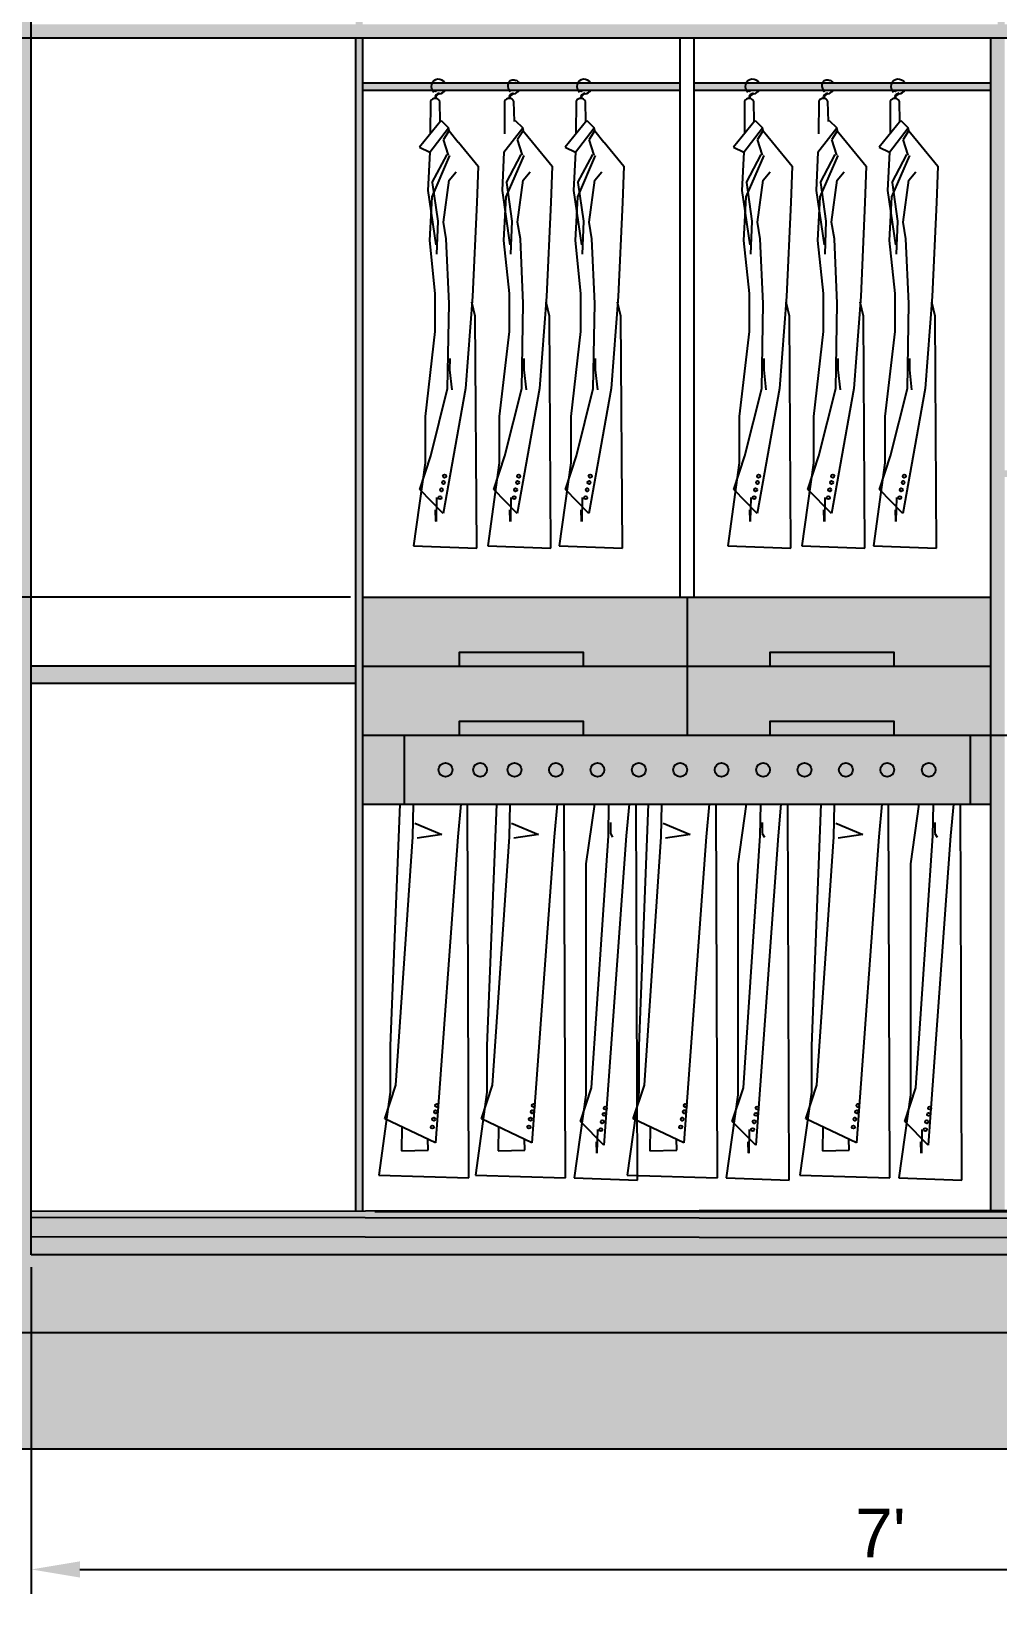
# Model space of a CAD drawing. Header units: feet. Extents: x 600 to 2744, y 411 to 1435.
# Drawn here: x 1046 to 1095.7, y 463.8 to 544.2 of the extents above; entities that cross this region are included whole.
import ezdxf

# ---------------------------------------------------------------- set-up
doc = ezdxf.new("R2010")
doc.units = ezdxf.units.FT
doc.styles.get("Standard").update_dxf_attribs({"font": 'arial.ttf'})
doc.dimstyles.new('ISO-25', dxfattribs={"dimtxt": 2.5, "dimasz": 2.5, "dimexe": 1.25, "dimexo": 0.625, "dimtad": 1, "dimdec": 0, "dimlunit": 4, "dimtxsty": 'Standard', "dimcen": 2.5, "dimadec": 0, "dimazin": 0, "dimtfac": 1, "dimtdec": 0, "dimtmove": 0, "dimatfit": 3, "dimfxl": 1, "dimarcsym": 0})

# ---------------------------------------------------------------- blocks, each defined once
blk = doc.blocks.new('*D92')
at = {"color": 0, "lineweight": -2, "transparency": 16777216}
for p, q in [((1045.987, 480.573), (1045.987, 463.765)), ((1133.375, 480.573), (1133.375, 463.765)), ((1048.487, 465.015), (1130.875, 465.015))]:
    blk.add_line(p, q, dxfattribs=at)
at = {"color": 0, "transparency": 16777216}
for points in [[(1048.487, 465.431), (1048.487, 464.598), (1045.987, 465.015)], [(1130.875, 465.431), (1130.875, 464.598), (1133.375, 465.015)]]:
    blk.add_solid(points, dxfattribs=at)
at = {"layer": 'Defpoints', "color": 0, "transparency": 16777216}
for p in [(1045.987, 481.198), (1133.375, 481.198), (1133.375, 465.015)]:
    blk.add_point(p, dxfattribs=at)
at = {"color": 0, "transparency": 16777216, "insert": (1089.681, 466.89), "char_height": 2.5, "attachment_point": 5}
blk.add_mtext("7'", dxfattribs=at)
blk = doc.blocks.new('*D93')
at = {"color": 0, "lineweight": -2, "transparency": 16777216}
for p, q in [((1063.665, 507.938), (1149.291, 507.938)), ((1148.041, 505.438), (1148.041, 485.93)), ((1063.665, 483.43), (1149.291, 483.43))]:
    blk.add_line(p, q, dxfattribs=at)
at = {"color": 0, "transparency": 16777216}
for points in [[(1147.624, 505.438), (1148.457, 505.438), (1148.041, 507.938)], [(1147.624, 485.93), (1148.457, 485.93), (1148.041, 483.43)]]:
    blk.add_solid(points, dxfattribs=at)
at = {"layer": 'Defpoints', "color": 0, "transparency": 16777216}
for p in [(1063.04, 507.938), (1063.04, 483.43), (1148.041, 483.43)]:
    blk.add_point(p, dxfattribs=at)
at = {"color": 0, "transparency": 16777216, "insert": (1146.16, 495.684), "char_height": 2.5, "attachment_point": 5, "rotation": 90}
blk.add_mtext("2'", dxfattribs=at)
blk = doc.blocks.new('*D97')
at = {"color": 0, "lineweight": -2, "transparency": 16777216}
for p, q in [((1045.362, 565.277), (989.094, 565.277)), ((990.344, 562.777), (990.344, 483.698)), ((1045.362, 481.198), (989.094, 481.198))]:
    blk.add_line(p, q, dxfattribs=at)
at = {"color": 0, "transparency": 16777216}
for points in [[(989.928, 562.777), (990.761, 562.777), (990.344, 565.277)], [(989.928, 483.698), (990.761, 483.698), (990.344, 481.198)]]:
    blk.add_solid(points, dxfattribs=at)
at = {"layer": 'Defpoints', "color": 0, "transparency": 16777216}
for p in [(1045.987, 565.277), (990.344, 481.198), (1045.987, 481.198)]:
    blk.add_point(p, dxfattribs=at)
at = {"color": 0, "transparency": 16777216, "insert": (988.469, 523.237), "char_height": 2.5, "attachment_point": 5, "rotation": 90}
blk.add_mtext("7'", dxfattribs=at)
blk = doc.blocks.new('*D98')
at = {"color": 0, "lineweight": -2, "transparency": 16777216}
for p, q in [((1062.415, 543.81), (995.164, 543.81)), ((996.414, 541.31), (996.414, 517.541)), ((1062.415, 515.041), (995.164, 515.041))]:
    blk.add_line(p, q, dxfattribs=at)
at = {"color": 0, "transparency": 16777216}
for points in [[(995.997, 541.31), (996.831, 541.31), (996.414, 543.81)], [(995.997, 517.541), (996.831, 517.541), (996.414, 515.041)]]:
    blk.add_solid(points, dxfattribs=at)
at = {"layer": 'Defpoints', "color": 0, "transparency": 16777216}
for p in [(1063.04, 543.81), (996.414, 515.041), (1063.04, 515.041)]:
    blk.add_point(p, dxfattribs=at)
at = {"color": 0, "transparency": 16777216, "insert": (994.512, 529.426), "char_height": 2.5, "attachment_point": 5, "rotation": 90}
blk.add_mtext('2\'-5"', dxfattribs=at)

msp = doc.modelspace()

# ---------------------------------------------------------------- hatches: boundary and pattern name
h = msp.add_hatch()
h.set_pattern_fill('AR-CONC', color=256, scale=0.04)
h.set_pattern_definition([(50, (-680.68, 25.703), (7.287387, -0.637563), [0.762, -8.382]), (355, (-680.68, 25.703), (-1.409737, 7.642274), [0.6096, -6.705623]), (100.45144, (-680.073, 25.65), (5.87765, 7.00471), [0.6476, -7.12361]), (46.1842, (-680.68, 27.735), (10.84316, -1.681693), [1.143, -12.573]), (96.63556, (-679.776, 27.595), (9.496165, 9.897045), [0.9714, -10.685424]), (351.18415, (-680.68, 27.735), (9.496165, 9.897045), [0.9144, -10.05839]), (21, (-679.664, 27.227), (6.064576, -4.090608), [0.762, -8.382]), (326, (-679.664, 27.227), (2.47208, 7.36752), [0.6096, -6.7056]), (71.45144, (-679.159, 26.886), (8.536657, 3.27691), [0.6476, -7.123598]), (37.5, (-680.68, 25.703), (0.123544, 3.3822016), [0, -6.62432, 0, -6.8072, 0, -6.731]), (7.5, (-680.68, 25.703), (2.6727865, 4.007223), [0, -3.88112, 0, -6.47192, 0, -2.5654]), (327.5, (-682.9458, 25.703), (5.423624, -0.2291498), [0, -2.54, 0, -7.9248, 0, -10.5156]), (317.5, (-683.962, 25.703), (5.925167, 1.01706), [0, -3.302, 0, -5.26288, 0, -7.4676])])
h.paths.add_polyline_path([(1141.102, 603.198), (999.274, 603.198), (999.274, 597.198), (1141.102, 597.198)])
h.paths.add_polyline_path([(1141.102, 477.198), (999.251, 477.198), (999.251, 471.198), (1141.102, 471.198)])
at = {"true_color": 0xbee3ab}
h = msp.add_hatch(color=9, dxfattribs=at)
h.dxf.hatch_style = 1
h.paths.add_polyline_path([(1133.375, 585.198), (1003.145, 585.198), (1003.147, 580.198), (1003.149, 580.198), (1003.131, 575.196), (1003.131, 501.21), (1003.131, 496.21), (1003.131, 481.198), (1045.987, 481.198), (1045.987, 565.277), (1133.375, 565.38)])
h.paths.add_polyline_path([(1037.663, 551.725), (1037.663, 548.467), (1037.663, 543.281), (1037.663, 538.096), (1037.663, 532.91), (1037.663, 527.725), (1034.287, 527.725), (1029.131, 527.725), (1023.975, 527.725), (1018.819, 527.725), (1013.663, 527.725), (1013.663, 532.91), (1013.663, 538.096), (1013.663, 543.281), (1013.663, 548.467), (1013.663, 551.725), (1018.819, 551.725), (1023.975, 551.725), (1029.131, 551.725), (1034.287, 551.725)], flags=16)
h.paths.add_polyline_path([(1037.663, 551.725), (1037.663, 527.725), (1013.663, 527.725), (1013.663, 551.725)], flags=0)
h.paths.add_polyline_path([(1034.287, 548.467), (1034.287, 543.281), (1034.287, 538.096), (1034.287, 532.91), (1029.131, 532.91), (1023.975, 532.91), (1018.819, 532.91), (1018.819, 538.096), (1018.819, 543.281), (1018.819, 548.467), (1023.975, 548.467), (1029.131, 548.467)], flags=0)
h.paths.add_polyline_path([(1029.131, 543.281), (1029.131, 538.096), (1023.975, 538.096), (1023.975, 543.281)], flags=0)
at = {"true_color": 0x3e8e5f}
h = msp.add_hatch(color=117, dxfattribs=at)
h.dxf.hatch_style = 1
h.paths.add_polyline_path([(1133.375, 564.201), (1130.211, 564.196), (1130.742, 483.04), (1133.375, 483.037)])
h.paths.add_polyline_path([(1130.742, 483.04), (1045.987, 483.123), (1045.987, 482.123), (1130.748, 482.04)])
h.paths.add_polyline_path([(1133.375, 482.037), (1045.987, 482.123), (1045.987, 481.198), (1133.375, 481.198)])
h.paths.add_polyline_path([(1133.375, 483.037), (1130.742, 483.04), (1130.748, 482.04), (1133.375, 482.037)])
at = {"true_color": 0x884a2d}
h = msp.add_hatch(color=27, dxfattribs=at)
h.dxf.hatch_style = 1
h.paths.add_polyline_path([(1063.04, 564.084), (1062.685, 564.083), (1062.685, 544.52), (1063.04, 544.52)])
h.paths.add_polyline_path([(1130.339, 544.52), (1045.987, 544.52), (1045.987, 543.81), (1130.344, 543.81)])
h.paths.add_polyline_path([(1096.072, 564.139), (1095.717, 564.138), (1095.717, 544.52), (1096.072, 544.52)])
h.paths.add_polyline_path([(1096.072, 543.81), (1095.361, 543.81), (1095.361, 483.486), (1096.072, 483.487)])
h.paths.add_polyline_path([(1130.739, 483.526), (1045.987, 483.43), (1045.987, 483.123), (1130.742, 483.04)])
h = msp.add_hatch(color=27, dxfattribs=at)
h.dxf.hatch_style = 1
h.paths.add_polyline_path([(1045.987, 511.489), (1045.987, 510.601), (1062.685, 510.601), (1062.685, 511.489)])
h.paths.add_polyline_path([(1112.232, 526.762), (1112.943, 526.762), (1112.943, 543.81), (1112.232, 543.81)])
h = msp.add_hatch(color=27, dxfattribs=at)
h.dxf.hatch_style = 1
h.paths.add_polyline_path([(1063.04, 543.81), (1062.685, 543.81), (1062.685, 483.449), (1063.04, 483.45)])
at = {"true_color": 0x939598}
h = msp.add_hatch(color=252, dxfattribs=at)
h.dxf.hatch_style = 1
h.paths.add_polyline_path([(1066.613, 541.501), (1063.04, 541.501), (1063.04, 541.129), (1066.618, 541.129, -0.264325)])
h.paths.add_polyline_path([(1070.532, 541.501), (1066.613, 541.501, 0.264325), (1066.618, 541.129), (1066.771, 541.129, -0.451704), (1066.822, 541.129), (1070.585, 541.129, -0.185223), (1070.607, 541.14, -0.362887)])
h.paths.add_polyline_path([(1074.108, 541.501), (1070.532, 541.501, 0.362887), (1070.607, 541.14, -0.245907), (1070.636, 541.129), (1074.112, 541.129, -0.264325)])
h.paths.add_polyline_path([(1079.379, 541.501), (1074.108, 541.501, 0.264325), (1074.112, 541.129), (1074.265, 541.129, -0.451704), (1074.316, 541.129), (1079.379, 541.129)])
h.paths.add_polyline_path([(1082.774, 541.501), (1080.089, 541.501), (1080.089, 541.129), (1082.778, 541.129, -0.264325)])
h.paths.add_polyline_path([(1086.693, 541.501), (1082.774, 541.501, 0.264325), (1082.778, 541.129), (1082.931, 541.129, -0.451704), (1082.982, 541.129), (1086.746, 541.129, -0.185223), (1086.767, 541.14, -0.362887)])
h.paths.add_polyline_path([(1090.268, 541.501), (1086.693, 541.501, 0.362887), (1086.767, 541.14, -0.245906), (1086.797, 541.129), (1090.273, 541.129, -0.264325)])
h.paths.add_polyline_path([(1095.361, 541.501), (1090.268, 541.501, 0.264325), (1090.273, 541.129), (1090.425, 541.129, -0.451704), (1090.476, 541.129), (1095.361, 541.129)])
h = msp.add_hatch(color=252, dxfattribs=at)
h.dxf.hatch_style = 1
h.paths.add_polyline_path([(1065.171, 507.938), (1065.171, 504.386), (1094.296, 504.386), (1094.296, 507.938)])
edge = h.paths.add_edge_path(flags=16)
edge.add_arc((1079.378, 506.162), 0.355, 0, 360)
edge = h.paths.add_edge_path(flags=16)
edge.add_arc((1077.247, 506.162), 0.355, 0, 360)
edge = h.paths.add_edge_path(flags=16)
edge.add_arc((1081.51, 506.162), 0.355, 0, 360)
edge = h.paths.add_edge_path(flags=16)
edge.add_arc((1075.116, 506.162), 0.355, 0, 360)
edge = h.paths.add_edge_path(flags=16)
edge.add_arc((1083.641, 506.162), 0.355, 0, 360)
edge = h.paths.add_edge_path(flags=16)
edge.add_arc((1072.985, 506.162), 0.355, 0, 360)
edge = h.paths.add_edge_path(flags=16)
edge.add_arc((1085.772, 506.162), 0.355, 0, 360)
edge = h.paths.add_edge_path(flags=16)
edge.add_arc((1070.854, 506.162), 0.355, 0, 360)
edge = h.paths.add_edge_path(flags=16)
edge.add_arc((1087.903, 506.162), 0.355, 0, 360)
edge = h.paths.add_edge_path(flags=16)
edge.add_arc((1069.078, 506.162), 0.355, 0, 360)
edge = h.paths.add_edge_path(flags=16)
edge.add_arc((1090.034, 506.162), 0.355, 0, 360)
edge = h.paths.add_edge_path(flags=16)
edge.add_arc((1067.303, 506.162), 0.355, 0, 360)
edge = h.paths.add_edge_path(flags=16)
edge.add_arc((1092.165, 506.162), 0.355, 0, 360)
edge = h.paths.add_edge_path()
edge.add_arc((1099.37, 521.44), 0.287, 151.72861, 229.64875)
edge.add_line((1099.184, 521.221), (1104.105, 521.221))
edge.add_arc((1104.342, 521.44), 0.323, 155.06718, 222.70882, ccw=False)
edge.add_line((1104.049, 521.577), (1099.117, 521.577))
edge = h.paths.add_edge_path()
edge.add_arc((1099.37, 521.44), 0.287, 151.72861, 229.64875, ccw=False)
edge.add_line((1099.117, 521.577), (1096.072, 521.577))
edge.add_line((1096.072, 521.577), (1096.072, 521.221))
edge.add_line((1096.072, 521.221), (1099.184, 521.221))
edge = h.paths.add_edge_path()
edge.add_arc((1108.247, 521.394), 0.377, 151.06949, 207.30284, ccw=False)
edge.add_line((1107.918, 521.577), (1104.049, 521.577))
edge.add_arc((1104.342, 521.44), 0.323, 155.06718, 222.70882)
edge.add_line((1104.105, 521.221), (1107.913, 521.221))
edge = h.paths.add_edge_path()
edge.add_arc((1112.156, 521.44), 0.287, 151.72861, 229.64875, ccw=False)
edge.add_line((1111.903, 521.577), (1107.918, 521.577))
edge.add_arc((1108.247, 521.394), 0.377, 151.06949, 207.30284)
edge.add_line((1107.913, 521.221), (1111.97, 521.221))
edge = h.paths.add_edge_path()
edge.add_arc((1112.156, 521.44), 0.287, 151.72861, 229.64875)
edge.add_line((1111.97, 521.221), (1115.726, 521.221))
edge.add_arc((1116.061, 521.394), 0.377, 151.06949, 207.30284, ccw=False)
edge.add_line((1115.731, 521.577), (1111.903, 521.577))
edge = h.paths.add_edge_path()
edge.add_arc((1124.941, 521.394), 0.377, 151.06949, 207.30284, ccw=False)
edge.add_line((1124.611, 521.577), (1120.743, 521.577))
edge.add_arc((1121.035, 521.44), 0.323, 155.06718, 222.70882)
edge.add_line((1120.798, 521.221), (1124.606, 521.221))
edge = h.paths.add_edge_path()
edge.add_line((1130.486, 521.221), (1130.483, 521.577))
edge.add_line((1130.483, 521.577), (1124.611, 521.577))
edge.add_arc((1124.941, 521.394), 0.377, 151.06949, 207.30284)
edge.add_line((1124.606, 521.221), (1130.486, 521.221))
at = {"true_color": 0x633131}
h = msp.add_hatch(color=29, dxfattribs=at)
h.dxf.hatch_style = 1
h.paths.add_polyline_path([(1095.361, 515.041), (1079.734, 515.041), (1079.734, 511.489), (1083.996, 511.489), (1083.996, 512.2), (1090.389, 512.2), (1090.389, 511.489), (1095.361, 511.489)])
h.paths.add_polyline_path([(1079.734, 515.041), (1063.04, 515.041), (1063.04, 511.489), (1068.013, 511.489), (1068.013, 512.2), (1074.406, 512.2), (1074.406, 511.489), (1079.734, 511.489)])
h.paths.add_polyline_path([(1079.734, 511.489), (1063.04, 511.489), (1063.04, 507.938), (1068.013, 507.938), (1068.013, 508.648), (1074.406, 508.648), (1074.406, 507.938), (1079.734, 507.938)])
h.paths.add_polyline_path([(1095.361, 511.489), (1079.734, 511.489), (1079.734, 507.938), (1083.996, 507.938), (1083.996, 508.648), (1090.389, 508.648), (1090.389, 507.938), (1095.361, 507.938)])
at = {"true_color": 0xe5e878}
h = msp.add_hatch(color=61, dxfattribs=at)
h.dxf.hatch_style = 1
h.paths.add_polyline_path([(1074.406, 512.2), (1068.013, 512.2), (1068.013, 511.489), (1074.406, 511.489)])
h.paths.add_polyline_path([(1074.406, 508.648), (1068.013, 508.648), (1068.013, 507.938), (1074.406, 507.938)])
h.paths.add_polyline_path([(1090.389, 512.2), (1083.996, 512.2), (1083.996, 511.489), (1090.389, 511.489)])
h.paths.add_polyline_path([(1090.389, 508.648), (1083.996, 508.648), (1083.996, 507.938), (1090.389, 507.938)])
at = {"true_color": 0x000000}
h = msp.add_hatch(color=18, dxfattribs=at)
h.dxf.hatch_style = 1
h.paths.add_polyline_path([(1065.171, 507.938), (1063.04, 507.938), (1063.04, 504.386), (1065.171, 504.386)])
h.paths.add_polyline_path([(1095.361, 507.938), (1094.296, 507.938), (1094.296, 504.386), (1095.361, 504.386)])
h.paths.add_polyline_path([(1092.52, 506.162, 1), (1091.81, 506.162, 1)])
h.paths.add_polyline_path([(1090.389, 506.162, 1), (1089.679, 506.162, 1)])
h.paths.add_polyline_path([(1088.258, 506.162, 1), (1087.547, 506.162, 1)])
h.paths.add_polyline_path([(1085.416, 506.162, 1), (1086.127, 506.162, 1)])
h.paths.add_polyline_path([(1083.996, 506.162, 1), (1083.285, 506.162, 1)])
h.paths.add_polyline_path([(1081.154, 506.162, 1), (1081.865, 506.162, 1)])
h.paths.add_polyline_path([(1079.023, 506.162, 1), (1079.734, 506.162, 1)])
h.paths.add_polyline_path([(1076.892, 506.162, 1), (1077.603, 506.162, 1)])
h.paths.add_polyline_path([(1074.761, 506.162, 1), (1075.472, 506.162, 1)])
h.paths.add_polyline_path([(1072.63, 506.162, 1), (1073.34, 506.162, 1)])
h.paths.add_polyline_path([(1070.499, 506.162, 1), (1071.209, 506.162, 1)])
h.paths.add_polyline_path([(1068.723, 506.162, 1), (1069.434, 506.162, 1)])
h.paths.add_polyline_path([(1066.947, 506.162, 1), (1067.658, 506.162, 1)])
at = {"true_color": 0x636466}
h = msp.add_hatch(color=251, dxfattribs=at)
h.dxf.hatch_style = 1
h.paths.add_polyline_path([(1133.375, 481.198), (1045.987, 481.198), (1003.131, 481.198), (1003.131, 477.198), (1133.375, 477.198)])

# ---------------------------------------------------------------- linework, layer by layer
at = {"color": 18, "true_color": 0x000000}
for p, q in [((1045.987, 481.198), (1045.987, 565.277)), ((1130.344, 543.81), (1045.992, 543.81)), ((1062.685, 483.43), (1062.685, 543.81)), ((1063.04, 483.43), (1063.04, 543.81)), ((1079.379, 515.041), (1079.379, 543.81)), ((1080.089, 515.041), (1080.089, 543.81)), ((1095.361, 483.43), (1095.361, 543.81)), ((1066.528, 540.575), (1066.518, 538.885)), ((1067.03, 539.522), (1067.005, 540.555)), ((1070.342, 540.575), (1070.333, 538.885)), ((1070.844, 539.522), (1070.819, 540.555)), ((1074.022, 540.575), (1074.012, 538.885)), ((1074.524, 539.522), (1074.499, 540.555)), ((1082.688, 540.575), (1082.678, 538.885)), ((1083.19, 539.522), (1083.165, 540.555)), ((1086.503, 540.575), (1086.493, 538.885)), ((1087.005, 539.522), (1086.98, 540.555)), ((1090.183, 540.575), (1090.173, 538.885)), ((1090.684, 539.522), (1090.659, 540.555)), ((1067.073, 539.576), (1065.963, 538.194)), ((1067.073, 539.576), (1067.458, 539.19)), ((1070.888, 539.576), (1071.273, 539.19)), ((1074.567, 539.576), (1073.457, 538.194)), ((1074.567, 539.576), (1074.953, 539.19)), ((1083.234, 539.576), (1082.123, 538.194)), ((1083.234, 539.576), (1083.619, 539.19)), ((1087.048, 539.576), (1087.433, 539.19)), ((1090.728, 539.576), (1089.618, 538.194)), ((1090.728, 539.576), (1091.113, 539.19)), ((1066.491, 537.945), (1067.458, 539.19)), ((1067.492, 539.055), (1067.197, 538.598)), ((1067.492, 539.055), (1067.458, 539.19)), ((1067.487, 539.046), (1067.961, 538.455)), ((1070.306, 537.945), (1071.273, 539.19)), ((1071.307, 539.055), (1071.012, 538.598)), ((1071.307, 539.055), (1071.273, 539.19)), ((1071.301, 539.046), (1071.776, 538.455)), ((1073.986, 537.945), (1074.953, 539.19)), ((1074.986, 539.055), (1074.692, 538.598)), ((1074.986, 539.055), (1074.953, 539.19)), ((1074.981, 539.046), (1075.455, 538.455)), ((1082.652, 537.945), (1083.619, 539.19)), ((1083.653, 539.055), (1083.358, 538.598)), ((1083.653, 539.055), (1083.619, 539.19)), ((1083.647, 539.046), (1084.121, 538.455)), ((1086.466, 537.945), (1087.433, 539.19)), ((1087.467, 539.055), (1087.172, 538.598)), ((1087.467, 539.055), (1087.433, 539.19)), ((1087.462, 539.046), (1087.936, 538.455)), ((1090.146, 537.945), (1091.113, 539.19)), ((1091.147, 539.055), (1090.852, 538.598)), ((1091.147, 539.055), (1091.113, 539.19)), ((1091.141, 539.046), (1091.616, 538.455)), ((1065.963, 538.194), (1066.491, 537.945)), ((1066.491, 537.945), (1066.396, 535.973)), ((1067.458, 537.789), (1067.197, 538.598)), ((1067.967, 538.454), (1068.979, 537.228)), ((1070.306, 537.945), (1070.211, 535.973)), ((1071.272, 537.789), (1071.012, 538.598)), ((1071.782, 538.454), (1072.794, 537.228)), ((1073.457, 538.194), (1073.986, 537.945)), ((1073.986, 537.945), (1073.891, 535.973)), ((1074.952, 537.789), (1074.692, 538.598)), ((1075.462, 538.454), (1076.474, 537.228)), ((1082.123, 538.194), (1082.652, 537.945)), ((1082.652, 537.945), (1082.557, 535.973)), ((1083.618, 537.789), (1083.358, 538.598)), ((1084.128, 538.454), (1085.14, 537.228)), ((1086.466, 537.945), (1086.371, 535.973)), ((1087.433, 537.789), (1087.172, 538.598)), ((1087.942, 538.454), (1088.954, 537.228)), ((1089.618, 538.194), (1090.146, 537.945)), ((1090.146, 537.945), (1090.051, 535.973)), ((1091.113, 537.789), (1090.852, 538.598)), ((1091.622, 538.454), (1092.634, 537.228)), ((1067.513, 537.768), (1066.592, 535.641)), ((1066.622, 536.377), (1067.383, 537.824)), ((1068.979, 537.228), (1068.907, 535.352)), ((1071.327, 537.768), (1070.407, 535.641)), ((1070.437, 536.377), (1071.198, 537.824)), ((1072.794, 537.228), (1072.722, 535.352)), ((1075.007, 537.768), (1074.087, 535.641)), ((1074.117, 536.377), (1074.877, 537.824)), ((1076.474, 537.228), (1076.401, 535.352)), ((1083.673, 537.768), (1082.753, 535.641)), ((1082.783, 536.377), (1083.543, 537.824)), ((1085.14, 537.228), (1085.068, 535.352)), ((1087.488, 537.768), (1086.567, 535.641)), ((1086.597, 536.377), (1087.358, 537.824)), ((1088.954, 537.228), (1088.882, 535.352)), ((1091.168, 537.768), (1090.247, 535.641)), ((1090.277, 536.377), (1091.038, 537.824)), ((1092.634, 537.228), (1092.562, 535.352)), ((1066.622, 536.377), (1066.903, 534.385)), ((1067.194, 534.342), (1067.483, 536.506)), ((1067.483, 536.506), (1067.844, 536.939)), ((1070.437, 536.377), (1070.718, 534.385)), ((1071.008, 534.342), (1071.297, 536.506)), ((1071.297, 536.506), (1071.658, 536.939)), ((1074.117, 536.377), (1074.398, 534.385)), ((1074.688, 534.342), (1074.977, 536.506)), ((1074.977, 536.506), (1075.338, 536.939)), ((1082.783, 536.377), (1083.064, 534.385)), ((1083.354, 534.342), (1083.643, 536.506)), ((1083.643, 536.506), (1084.004, 536.939)), ((1086.597, 536.377), (1086.878, 534.385)), ((1087.169, 534.342), (1087.458, 536.506)), ((1087.458, 536.506), (1087.819, 536.939)), ((1090.277, 536.377), (1090.558, 534.385)), ((1090.849, 534.342), (1091.137, 536.506)), ((1091.137, 536.506), (1091.498, 536.939)), ((1066.396, 535.973), (1066.802, 533.169)), ((1066.592, 535.641), (1066.472, 533.404)), ((1070.211, 535.973), (1070.616, 533.169)), ((1070.407, 535.641), (1070.286, 533.404)), ((1073.891, 535.973), (1074.296, 533.169)), ((1074.087, 535.641), (1073.966, 533.404)), ((1082.557, 535.973), (1082.962, 533.169)), ((1082.753, 535.641), (1082.632, 533.404)), ((1086.371, 535.973), (1086.777, 533.169)), ((1086.567, 535.641), (1086.447, 533.404)), ((1090.051, 535.973), (1090.457, 533.169)), ((1090.247, 535.641), (1090.127, 533.404)), ((1068.907, 535.352), (1068.691, 530.519)), ((1072.722, 535.352), (1072.505, 530.519)), ((1076.401, 535.352), (1076.185, 530.519)), ((1085.068, 535.352), (1084.851, 530.519)), ((1088.882, 535.352), (1088.666, 530.519)), ((1092.562, 535.352), (1092.345, 530.519)), ((1066.903, 534.385), (1066.836, 532.697)), ((1067.338, 533.477), (1067.194, 534.342)), ((1070.718, 534.385), (1070.65, 532.697)), ((1071.153, 533.477), (1071.008, 534.342)), ((1074.398, 534.385), (1074.33, 532.697)), ((1074.833, 533.477), (1074.688, 534.342)), ((1083.064, 534.385), (1082.996, 532.697)), ((1083.499, 533.477), (1083.354, 534.342)), ((1086.878, 534.385), (1086.811, 532.697)), ((1087.313, 533.477), (1087.169, 534.342)), ((1090.558, 534.385), (1090.491, 532.697)), ((1090.993, 533.477), (1090.849, 534.342)), ((1066.472, 533.404), (1066.761, 530.663)), ((1067.483, 530.158), (1067.338, 533.477)), ((1070.286, 533.404), (1070.575, 530.663)), ((1071.297, 530.158), (1071.153, 533.477)), ((1073.966, 533.404), (1074.255, 530.663)), ((1074.977, 530.158), (1074.833, 533.477)), ((1082.632, 533.404), (1082.921, 530.663)), ((1083.643, 530.158), (1083.499, 533.477)), ((1086.447, 533.404), (1086.736, 530.663)), ((1087.458, 530.158), (1087.313, 533.477)), ((1090.127, 533.404), (1090.415, 530.663)), ((1091.137, 530.158), (1090.993, 533.477)), ((1066.761, 530.663), (1066.761, 528.716)), ((1070.575, 530.663), (1070.575, 528.716)), ((1074.255, 530.663), (1074.255, 528.716)), ((1082.921, 530.663), (1082.921, 528.716)), ((1086.736, 530.663), (1086.736, 528.716)), ((1090.415, 530.663), (1090.415, 528.716)), ((1067.41, 525.782), (1067.483, 530.158)), ((1068.691, 530.519), (1068.33, 525.782)), ((1068.835, 529.509), (1068.663, 530.223)), ((1071.225, 525.782), (1071.297, 530.158)), ((1072.505, 530.519), (1072.144, 525.782)), ((1072.649, 529.509), (1072.478, 530.223)), ((1074.905, 525.782), (1074.977, 530.158)), ((1076.185, 530.519), (1075.824, 525.782)), ((1076.329, 529.509), (1076.157, 530.223)), ((1083.571, 525.782), (1083.643, 530.158)), ((1084.851, 530.519), (1084.49, 525.782)), ((1084.995, 529.509), (1084.824, 530.223)), ((1087.385, 525.782), (1087.458, 530.158)), ((1088.666, 530.519), (1088.305, 525.782)), ((1088.81, 529.509), (1088.638, 530.223)), ((1091.065, 525.782), (1091.137, 530.158)), ((1092.345, 530.519), (1091.984, 525.782)), ((1092.49, 529.509), (1092.318, 530.223)), ((1068.907, 517.559), (1068.835, 529.509)), ((1072.722, 517.559), (1072.649, 529.509)), ((1076.401, 517.559), (1076.329, 529.509)), ((1085.068, 517.559), (1084.995, 529.509)), ((1088.882, 517.559), (1088.81, 529.509)), ((1092.562, 517.559), (1092.49, 529.509)), ((1066.761, 528.716), (1066.255, 524.34)), ((1070.575, 528.716), (1070.07, 524.34)), ((1074.255, 528.716), (1073.75, 524.34)), ((1082.921, 528.716), (1082.416, 524.34)), ((1086.736, 528.716), (1086.23, 524.34)), ((1090.415, 528.716), (1089.91, 524.34)), ((1067.516, 527.321), (1067.515, 526.742)), ((1067.515, 526.742), (1067.632, 525.715)), ((1071.33, 527.321), (1071.329, 526.742)), ((1071.329, 526.742), (1071.446, 525.715)), ((1075.01, 527.321), (1075.009, 526.742)), ((1075.009, 526.742), (1075.126, 525.715)), ((1083.676, 527.321), (1083.675, 526.742)), ((1083.675, 526.742), (1083.792, 525.715)), ((1087.491, 527.321), (1087.49, 526.742)), ((1087.49, 526.742), (1087.607, 525.715)), ((1091.171, 527.321), (1091.17, 526.742)), ((1091.17, 526.742), (1091.287, 525.715)), ((1066.544, 522.32), (1067.41, 525.782)), ((1068.33, 525.782), (1067.181, 519.356)), ((1070.359, 522.32), (1071.225, 525.782)), ((1072.144, 525.782), (1070.995, 519.356)), ((1074.038, 522.32), (1074.905, 525.782)), ((1075.824, 525.782), (1074.675, 519.356)), ((1082.705, 522.32), (1083.571, 525.782)), ((1084.49, 525.782), (1083.341, 519.356)), ((1086.519, 522.32), (1087.385, 525.782)), ((1088.305, 525.782), (1087.156, 519.356)), ((1090.199, 522.32), (1091.065, 525.782)), ((1091.984, 525.782), (1090.835, 519.356)), ((1066.255, 524.34), (1066.255, 521.959)), ((1070.07, 524.34), (1070.07, 521.959)), ((1073.75, 524.34), (1073.75, 521.959)), ((1082.416, 524.34), (1082.416, 521.959)), ((1086.23, 524.34), (1086.23, 521.959)), ((1089.91, 524.34), (1089.91, 521.959)), ((1066.255, 521.959), (1065.66, 517.681)), ((1065.974, 520.582), (1066.544, 522.32)), ((1070.07, 521.959), (1069.475, 517.681)), ((1069.789, 520.582), (1070.359, 522.32)), ((1073.75, 521.959), (1073.155, 517.681)), ((1073.468, 520.582), (1074.038, 522.32)), ((1082.416, 521.959), (1081.821, 517.681)), ((1082.135, 520.582), (1082.705, 522.32)), ((1086.23, 521.959), (1085.635, 517.681)), ((1085.949, 520.582), (1086.519, 522.32)), ((1089.91, 521.959), (1089.315, 517.681)), ((1089.629, 520.582), (1090.199, 522.32)), ((1067.181, 519.356), (1065.974, 520.582)), ((1070.995, 519.356), (1069.789, 520.582)), ((1074.675, 519.356), (1073.468, 520.582)), ((1083.341, 519.356), (1082.135, 520.582)), ((1087.156, 519.356), (1085.949, 520.582)), ((1090.835, 519.356), (1089.629, 520.582)), ((1066.812, 518.971), (1066.795, 519.538)), ((1066.846, 520.171), (1066.825, 518.946)), ((1070.626, 518.971), (1070.609, 519.538)), ((1070.66, 520.171), (1070.64, 518.946)), ((1074.306, 518.971), (1074.289, 519.538)), ((1074.34, 520.171), (1074.32, 518.946)), ((1082.972, 518.971), (1082.955, 519.538)), ((1083.006, 520.171), (1082.986, 518.946)), ((1086.787, 518.971), (1086.769, 519.538)), ((1086.821, 520.171), (1086.8, 518.946)), ((1090.467, 518.971), (1090.449, 519.538)), ((1090.501, 520.171), (1090.48, 518.946)), ((1066.825, 518.946), (1066.812, 518.971)), ((1070.64, 518.946), (1070.626, 518.971)), ((1074.32, 518.946), (1074.306, 518.971)), ((1082.986, 518.946), (1082.972, 518.971)), ((1086.8, 518.946), (1086.787, 518.971)), ((1090.48, 518.946), (1090.467, 518.971)), ((1065.66, 517.681), (1068.907, 517.559)), ((1069.475, 517.681), (1072.722, 517.559)), ((1073.155, 517.681), (1076.401, 517.559)), ((1081.821, 517.681), (1085.068, 517.559)), ((1085.635, 517.681), (1088.882, 517.559)), ((1089.315, 517.681), (1092.562, 517.559)), ((1063.04, 515.041), (1095.361, 515.041)), ((1079.734, 515.041), (1079.734, 507.938)), ((1062.685, 511.489), (1045.992, 511.489)), ((1063.04, 511.489), (1095.361, 511.489)), ((1062.685, 510.601), (1045.992, 510.601)), ((1063.04, 507.938), (1095.361, 507.938)), ((1065.171, 507.938), (1065.171, 504.386)), ((1094.296, 507.938), (1094.296, 504.386)), ((1063.04, 504.386), (1095.361, 504.386)), ((1064.95, 504.386), (1064.461, 491.955)), ((1065.616, 502.711), (1065.65, 504.386)), ((1068.083, 504.386), (1067.928, 502.711)), ((1068.505, 485.174), (1068.437, 504.386)), ((1069.923, 504.386), (1069.434, 491.955)), ((1070.589, 502.711), (1070.623, 504.386)), ((1073.055, 504.386), (1072.9, 502.711)), ((1073.478, 485.174), (1073.41, 504.386)), ((1074.964, 504.386), (1074.525, 501.317)), ((1075.68, 502.76), (1075.714, 504.386)), ((1076.75, 504.386), (1076.6, 502.76)), ((1077.177, 485.043), (1077.109, 504.386)), ((1077.736, 504.386), (1077.247, 491.955)), ((1078.402, 502.711), (1078.437, 504.386)), ((1080.869, 504.386), (1080.714, 502.711)), ((1081.292, 485.174), (1081.224, 504.386)), ((1082.778, 504.386), (1082.339, 501.317)), ((1083.494, 502.76), (1083.528, 504.386)), ((1084.564, 504.386), (1084.414, 502.76)), ((1084.991, 485.043), (1084.923, 504.386)), ((1086.616, 504.386), (1086.127, 491.955)), ((1087.282, 502.711), (1087.316, 504.386)), ((1089.749, 504.386), (1089.593, 502.711)), ((1090.171, 485.174), (1090.103, 504.386)), ((1091.657, 504.386), (1091.219, 501.317)), ((1092.374, 502.76), (1092.407, 504.386)), ((1093.444, 504.386), (1093.293, 502.76)), ((1093.87, 485.043), (1093.803, 504.386)), ((1065.722, 503.408), (1067.113, 502.828)), ((1070.694, 503.408), (1072.085, 502.828)), ((1075.786, 503.457), (1075.785, 502.878)), ((1078.508, 503.408), (1079.899, 502.828)), ((1083.6, 503.457), (1083.599, 502.878)), ((1087.387, 503.408), (1088.779, 502.828)), ((1092.479, 503.457), (1092.478, 502.878)), ((1064.75, 489.935), (1065.616, 502.711)), ((1067.113, 502.828), (1065.837, 502.643)), ((1067.928, 502.711), (1066.779, 486.971)), ((1069.722, 489.935), (1070.589, 502.711)), ((1072.085, 502.828), (1070.81, 502.643)), ((1072.9, 502.711), (1071.751, 486.971)), ((1074.814, 489.803), (1075.68, 502.76)), ((1076.6, 502.76), (1075.451, 486.84)), ((1075.785, 502.878), (1075.902, 502.692)), ((1077.536, 489.935), (1078.402, 502.711)), ((1079.899, 502.828), (1078.624, 502.643)), ((1080.714, 502.711), (1079.565, 486.971)), ((1082.628, 489.803), (1083.494, 502.76)), ((1084.414, 502.76), (1083.264, 486.84)), ((1083.599, 502.878), (1083.716, 502.692)), ((1086.416, 489.935), (1087.282, 502.711)), ((1088.779, 502.828), (1087.503, 502.643)), ((1089.593, 502.711), (1088.444, 486.971)), ((1091.507, 489.803), (1092.374, 502.76)), ((1093.293, 502.76), (1092.144, 486.84)), ((1092.478, 502.878), (1092.595, 502.692)), ((1074.525, 501.317), (1074.525, 489.443)), ((1082.339, 501.317), (1082.339, 489.443)), ((1091.219, 501.317), (1091.219, 489.443)), ((1064.461, 491.955), (1064.461, 489.574)), ((1069.434, 491.955), (1069.434, 489.574)), ((1077.247, 491.955), (1077.247, 489.574)), ((1086.127, 491.955), (1086.127, 489.574)), ((1064.18, 488.197), (1064.75, 489.935)), ((1069.152, 488.197), (1069.722, 489.935)), ((1074.244, 488.066), (1074.814, 489.803)), ((1076.966, 488.197), (1077.536, 489.935)), ((1082.058, 488.066), (1082.628, 489.803)), ((1085.845, 488.197), (1086.416, 489.935)), ((1090.937, 488.066), (1091.507, 489.803)), ((1064.461, 489.574), (1063.866, 485.296)), ((1069.434, 489.574), (1068.838, 485.296)), ((1074.525, 489.443), (1073.93, 485.164)), ((1077.247, 489.574), (1076.652, 485.296)), ((1082.339, 489.443), (1081.744, 485.164)), ((1086.127, 489.574), (1085.532, 485.296)), ((1091.219, 489.443), (1090.623, 485.164)), ((1066.779, 486.971), (1064.18, 488.197)), ((1071.751, 486.971), (1069.152, 488.197)), ((1075.451, 486.84), (1074.244, 488.066)), ((1079.565, 486.971), (1076.966, 488.197)), ((1083.264, 486.84), (1082.058, 488.066)), ((1088.444, 486.971), (1085.845, 488.197)), ((1092.144, 486.84), (1090.937, 488.066)), ((1065.052, 487.786), (1065.031, 486.562)), ((1070.024, 487.786), (1070.004, 486.562)), ((1075.116, 487.655), (1075.095, 486.43)), ((1077.838, 487.786), (1077.817, 486.562)), ((1082.93, 487.655), (1082.909, 486.43)), ((1086.717, 487.786), (1086.697, 486.562)), ((1091.809, 487.655), (1091.789, 486.43)), ((1065.031, 486.562), (1066.41, 486.586)), ((1066.41, 486.586), (1066.393, 487.153)), ((1070.004, 486.562), (1071.382, 486.586)), ((1071.382, 486.586), (1071.365, 487.153)), ((1075.082, 486.454), (1075.065, 487.022)), ((1075.095, 486.43), (1075.082, 486.454)), ((1077.817, 486.562), (1079.196, 486.586)), ((1079.196, 486.586), (1079.179, 487.153)), ((1082.896, 486.454), (1082.878, 487.022)), ((1082.909, 486.43), (1082.896, 486.454)), ((1086.697, 486.562), (1088.075, 486.586)), ((1088.075, 486.586), (1088.058, 487.153)), ((1091.775, 486.454), (1091.758, 487.022)), ((1091.789, 486.43), (1091.775, 486.454)), ((1063.866, 485.296), (1068.505, 485.174)), ((1068.838, 485.296), (1073.478, 485.174)), ((1073.93, 485.164), (1077.177, 485.043)), ((1076.652, 485.296), (1081.292, 485.174)), ((1081.744, 485.164), (1084.991, 485.043)), ((1085.532, 485.296), (1090.171, 485.174)), ((1090.623, 485.164), (1093.87, 485.043)), ((1130.739, 483.526), (1045.992, 483.43)), ((1133.493, 483.037), (1045.987, 483.123)), ((1133.492, 482.037), (1045.987, 482.123)), ((1133.375, 481.198), (1045.987, 481.198)), ((1141.102, 477.198), (999.251, 477.198)), ((1141.102, 471.198), (999.251, 471.198))]:
    msp.add_line(p, q, dxfattribs=at)
for points in [[(1079.379, 541.501), (1063.04, 541.501)], [(1063.04, 541.129), (1079.379, 541.129)], [(1095.361, 541.501), (1080.089, 541.501)], [(1080.089, 541.129), (1095.361, 541.129)], [(1074.406, 511.489), (1074.406, 512.2), (1068.013, 512.2), (1068.013, 511.489)], [(1090.389, 511.489), (1090.389, 512.2), (1083.996, 512.2), (1083.996, 511.489)], [(1074.406, 507.938), (1074.406, 508.648), (1068.013, 508.648), (1068.013, 507.938)], [(1090.389, 507.938), (1090.389, 508.648), (1083.996, 508.648), (1083.996, 507.938)]]:
    msp.add_lwpolyline(points, dxfattribs=at)
for centre, radius in [((1066.796, 541.107), 0.034), ((1070.611, 541.107), 0.034), ((1074.29, 541.107), 0.034), ((1082.957, 541.107), 0.034), ((1086.771, 541.107), 0.034), ((1090.451, 541.107), 0.034), ((1067.196, 520.946), 0.0811), ((1067.253, 521.275), 0.0811), ((1071.01, 520.946), 0.0811), ((1071.068, 521.275), 0.0811), ((1074.69, 520.946), 0.0811), ((1074.748, 521.275), 0.0811), ((1083.356, 520.946), 0.0811), ((1083.414, 521.275), 0.0811), ((1087.171, 520.946), 0.0811), ((1087.228, 521.275), 0.0811), ((1090.851, 520.946), 0.0811), ((1090.908, 521.275), 0.0811), ((1067.023, 520.165), 0.0811), ((1067.097, 520.568), 0.0811), ((1070.837, 520.165), 0.0811), ((1070.911, 520.568), 0.0811), ((1074.517, 520.165), 0.0811), ((1074.591, 520.568), 0.0811), ((1083.183, 520.165), 0.0811), ((1083.257, 520.568), 0.0811), ((1086.998, 520.165), 0.0811), ((1087.072, 520.568), 0.0811), ((1090.678, 520.165), 0.0811), ((1090.752, 520.568), 0.0811), ((1067.303, 506.162), 0.355), ((1069.078, 506.162), 0.355), ((1070.854, 506.162), 0.355), ((1072.985, 506.162), 0.355), ((1075.116, 506.162), 0.355), ((1077.247, 506.162), 0.355), ((1079.378, 506.162), 0.355), ((1081.51, 506.162), 0.355), ((1083.641, 506.162), 0.355), ((1085.772, 506.162), 0.355), ((1087.903, 506.162), 0.355), ((1090.034, 506.162), 0.355), ((1092.165, 506.162), 0.355), ((1066.851, 488.89), 0.0811), ((1071.824, 488.89), 0.0811), ((1075.523, 488.759), 0.0811), ((1079.638, 488.89), 0.0811), ((1083.337, 488.759), 0.0811), ((1088.517, 488.89), 0.0811), ((1092.217, 488.759), 0.0811), ((1066.695, 488.183), 0.0811), ((1066.794, 488.561), 0.0811), ((1071.667, 488.183), 0.0811), ((1071.766, 488.561), 0.0811), ((1075.367, 488.051), 0.0811), ((1075.466, 488.43), 0.0811), ((1079.481, 488.183), 0.0811), ((1079.58, 488.561), 0.0811), ((1083.181, 488.051), 0.0811), ((1083.28, 488.43), 0.0811), ((1088.361, 488.183), 0.0811), ((1088.459, 488.561), 0.0811), ((1092.06, 488.051), 0.0811), ((1092.159, 488.43), 0.0811), ((1066.621, 487.78), 0.0811), ((1071.593, 487.78), 0.0811), ((1075.293, 487.648), 0.0811), ((1079.407, 487.78), 0.0811), ((1083.107, 487.648), 0.0811), ((1088.287, 487.78), 0.0811), ((1091.986, 487.648), 0.0811)]:
    msp.add_circle(centre, radius, dxfattribs=at)
for centre, radius, start, end in [((1066.943, 541.319), 0.377, 28.93051, 230.32903), ((1066.943, 541.319), 0.377, 278.14379, 332.69716), ((1070.786, 541.365), 0.287, 58.88889, 230.40938), ((1070.758, 541.319), 0.377, 278.14379, 332.69716), ((1070.758, 541.319), 0.377, 28.93051, 58.88889), ((1074.438, 541.319), 0.377, 28.93051, 230.32903), ((1074.438, 541.319), 0.377, 278.14379, 332.69716), ((1083.104, 541.319), 0.377, 28.93051, 230.32903), ((1083.104, 541.319), 0.377, 278.14379, 332.69716), ((1086.946, 541.365), 0.287, 58.88889, 230.40938), ((1086.918, 541.319), 0.377, 278.14379, 332.69716), ((1086.918, 541.319), 0.377, 28.93051, 58.88889), ((1090.598, 541.319), 0.377, 28.93051, 230.32903), ((1090.598, 541.319), 0.377, 278.14379, 332.69716), ((1066.761, 540.445), 0.267, 24.24192, 150.77828), ((1067.032, 540.701), 0.283, 98.14379, 177.87173), ((1067.032, 540.701), 0.247, 98.14379, 177.7449), ((1070.576, 540.445), 0.267, 24.24192, 150.77828), ((1070.846, 540.701), 0.283, 98.14379, 177.87173), ((1070.846, 540.701), 0.247, 98.14379, 177.7449), ((1074.255, 540.445), 0.267, 24.24192, 150.77828), ((1074.526, 540.701), 0.283, 98.14379, 177.87173), ((1074.526, 540.701), 0.247, 98.14379, 177.7449), ((1082.921, 540.445), 0.267, 24.24192, 150.77828), ((1083.192, 540.701), 0.283, 98.14379, 177.87173), ((1083.192, 540.701), 0.247, 98.14379, 177.7449), ((1086.736, 540.445), 0.267, 24.24192, 150.77828), ((1087.007, 540.701), 0.283, 98.14379, 177.87173), ((1087.007, 540.701), 0.247, 98.14379, 177.7449), ((1090.416, 540.445), 0.267, 24.24192, 150.77828), ((1090.686, 540.701), 0.283, 98.14379, 177.87173), ((1090.686, 540.701), 0.247, 98.14379, 177.7449)]:
    msp.add_arc(centre, radius, start, end, dxfattribs=at)

# ---------------------------------------------------------------- dimensions: what is measured, and where the dimension line sits
at = {"color": 242, "true_color": 0xcd2027}
for base, p1, p2, picture, middle in [((990.344, 481.198), (1045.987, 565.277), (1045.987, 481.198), '*D97', (988.469, 523.237)), ((996.414, 515.041), (1063.04, 543.81), (1063.04, 515.041), '*D98', (994.512, 529.426))]:
    dim = msp.add_linear_dim(base=base, p1=p1, p2=p2, angle=90, dimstyle='ISO-25', dxfattribs=at)
    dim.commit()
    dim.dimension.update_dxf_attribs({"geometry": picture, "text_midpoint": middle})
dim = msp.add_linear_dim(base=(1148.041, 483.43), p1=(1063.04, 507.938), p2=(1063.04, 483.43), angle=90, text="2'", dimstyle='ISO-25', dxfattribs=at)
dim.commit()
dim.dimension.update_dxf_attribs({"geometry": '*D93', "text_midpoint": (1146.16, 495.684)})
dim = msp.add_linear_dim(base=(1133.375, 465.015), p1=(1045.987, 481.198), p2=(1133.375, 481.198), text="7'", dimstyle='ISO-25', dxfattribs=at)
dim.commit()
dim.dimension.update_dxf_attribs({"geometry": '*D92', "text_midpoint": (1089.681, 466.89)})

doc.saveas('drawing.dxf')
